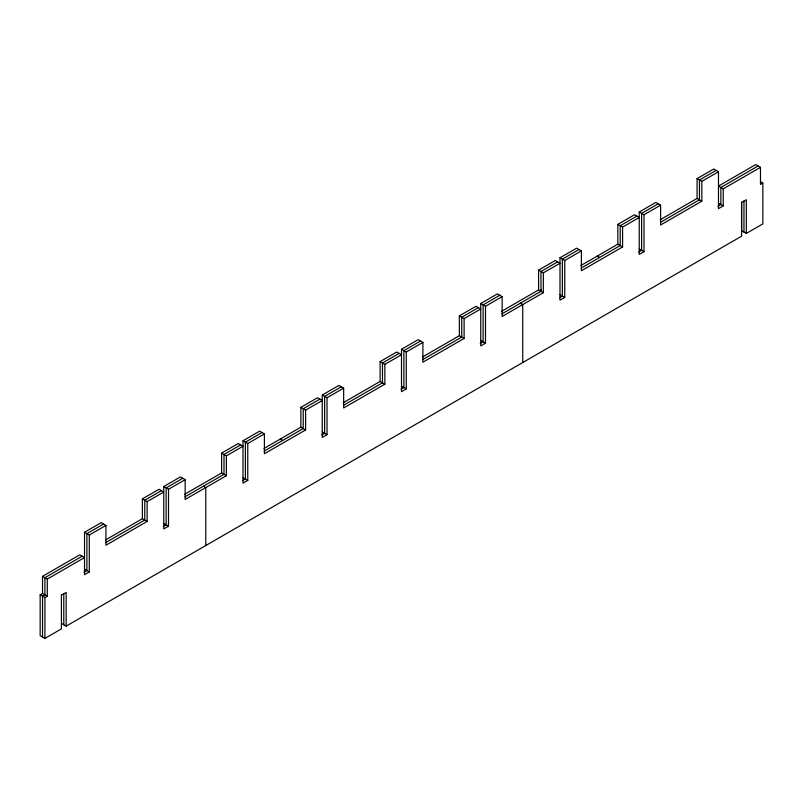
<?xml version="1.0" encoding="UTF-8"?>
<svg xmlns="http://www.w3.org/2000/svg" width="803" height="803" viewBox="0 0 803 803"><rect width="100%" height="100%" fill="white"/><g stroke="black" fill="none" stroke-linecap="round" stroke-linejoin="round"><path stroke-width="1.2" d="M205.769 545.538L205.769 487.592L203.39 486.216M501.925 313.853L540.971 291.318L540.971 289.481M743.959 232.067L743.969 200.86M760.471 181.669L762.85 183.044L762.85 223.907L746.338 233.442L746.338 199.736L741.591 202.486L741.591 236.192L66.167 626.139L61.409 623.389M105.926 525.413L89.284 535.019L89.284 571.927L84.526 574.667L84.526 532.269L101.168 522.663L105.926 525.413L105.926 545.237L147.13 521.448L147.13 501.614L142.372 498.874L159.014 489.268L163.772 492.008L147.13 501.614M163.772 486.518L168.52 489.268L168.52 526.176L163.772 528.916L163.772 486.518L180.414 476.912L185.162 479.662L185.162 499.486L226.366 475.697L226.366 455.863L221.618 453.123L238.26 443.517L243.008 446.257L226.366 455.863M243.008 440.767L247.766 443.517L247.766 480.425L243.008 483.165L243.008 440.767L259.65 431.161L264.408 433.911L264.408 453.735L305.612 429.946L305.612 410.112L300.864 407.372L317.506 397.766L322.254 400.506L305.612 410.112M322.254 395.016L327.012 397.766L327.012 434.674L322.254 437.414L322.254 395.016L338.896 385.41L343.654 388.16L343.654 407.984L384.858 384.195L384.858 364.361L380.11 361.621L396.742 352.015L401.5 354.755L384.858 364.361M401.5 349.265L406.258 352.015L406.258 388.923L401.5 391.663L401.5 349.265L418.142 339.659L422.89 342.409L422.89 362.233L464.104 338.444L464.104 318.61L459.346 315.87L475.988 306.264L480.746 309.004L464.104 318.61M480.746 303.514L485.494 306.264L485.494 343.172L480.746 345.912L480.746 303.514L497.388 293.908L502.136 296.658L502.136 316.482L543.35 292.693L543.35 272.859L559.992 263.254L555.234 260.513L538.592 270.119L538.592 289.943L543.35 292.693M559.992 257.763L564.74 260.513L564.74 297.421L559.992 300.161L559.992 257.763L576.634 248.157L581.382 250.907L581.382 270.731L622.586 246.943L622.586 227.108L617.838 224.368L634.48 214.762L639.228 217.503L622.586 227.108M639.228 212.012L643.986 214.762L643.986 251.67L639.228 254.41L639.228 212.012L655.87 202.406L660.628 205.156L660.628 224.981L701.832 201.192L701.832 181.358L697.074 178.617L713.716 169.011L718.474 171.752L718.474 208.66L723.232 205.919L723.232 188.835L718.474 186.085L755.713 164.585L760.471 167.335L760.471 184.409L762.85 183.044M103.547 524.038L86.905 533.644L86.905 570.552L84.054 572.198M161.393 490.633L144.751 500.249L144.751 520.073L105.715 542.607M182.783 478.287L166.151 487.893L166.151 524.801L163.29 526.447M240.639 444.882L223.997 454.498L223.997 474.322L184.961 496.856M262.029 432.536L245.387 442.142L245.387 479.05L242.536 480.696M319.875 399.131L303.233 408.747L303.233 428.571L264.197 451.105M341.275 386.785L324.633 396.391L324.633 433.299L321.782 434.945M399.121 353.38L382.479 362.996L382.479 382.82L343.443 405.354M420.521 341.034L403.879 350.64L403.879 387.548L401.028 389.194M478.367 307.629L461.725 317.245L461.725 337.069L422.689 359.603M499.767 295.283L483.125 304.889L483.125 341.797L480.264 343.443M557.613 261.878L540.971 271.494L540.971 291.318M579.003 249.532L562.361 259.138L562.361 296.046L559.51 297.692M636.849 216.127L620.217 225.743L620.217 245.567L581.171 268.102M658.249 203.781L641.607 213.387L641.607 250.295L638.756 251.941M716.095 170.377L699.453 179.992L699.453 199.817L660.417 222.351M168.52 489.268L185.162 479.662M247.766 443.517L264.408 433.911M327.012 397.766L343.654 388.16M406.258 352.015L422.89 342.409M485.494 306.264L502.136 296.658M564.74 260.513L581.382 250.907M643.986 214.762L660.628 205.156M701.832 181.358L718.474 171.752M47.287 596.167L42.529 593.427L42.529 576.343L79.768 554.843L84.526 557.583L47.287 579.093L47.287 596.167L44.908 597.542L44.908 638.415L61.409 628.879L61.409 594.682M105.504 539.987L142.372 518.698L142.372 498.874M184.75 494.236L221.618 472.947L221.618 453.123M263.996 448.486L300.864 427.196L300.864 407.372M343.232 402.735L380.11 381.445L380.11 361.621M422.478 356.984L459.346 335.694L459.346 315.87M501.724 311.233L538.592 289.943M580.97 265.482L617.838 244.192L617.838 224.368M660.207 219.731L697.074 198.441L697.074 178.617M82.147 556.218L44.908 577.718L44.908 594.792L42.529 596.167L42.529 637.04M758.092 165.96L720.853 187.46L720.853 204.544L718.002 206.19M723.232 188.835L760.471 167.335M44.908 638.415L40.15 635.665L40.15 594.792L42.529 593.427M61.409 595.184L66.167 592.433L66.167 626.139M718.474 203.169L723.232 205.919M697.074 198.441L701.832 201.192M746.338 233.442L741.591 230.702L741.591 201.985M639.228 248.92L643.986 251.67M617.838 244.192L622.586 246.943M597.231 256.087L599.61 257.462M543.35 272.859L538.592 270.119M559.992 294.671L564.74 297.421M520.364 303.213L522.743 304.588L522.743 362.534M480.746 340.422L485.494 343.172M459.346 335.694L464.104 338.444M401.5 386.173L406.258 388.923M380.11 381.445L384.858 384.195M322.254 431.924L327.012 434.674M300.864 427.196L305.612 429.946M280.257 439.09L282.636 440.466M243.008 477.675L247.766 480.425M221.618 472.947L226.366 475.697M163.772 523.426L168.52 526.176M142.372 518.698L147.13 521.448M89.284 535.019L84.526 532.269M84.526 569.176L89.284 571.927M42.529 576.343L47.287 579.093M40.15 594.792L44.908 597.542M63.788 593.558L63.788 624.764"/></g></svg>
